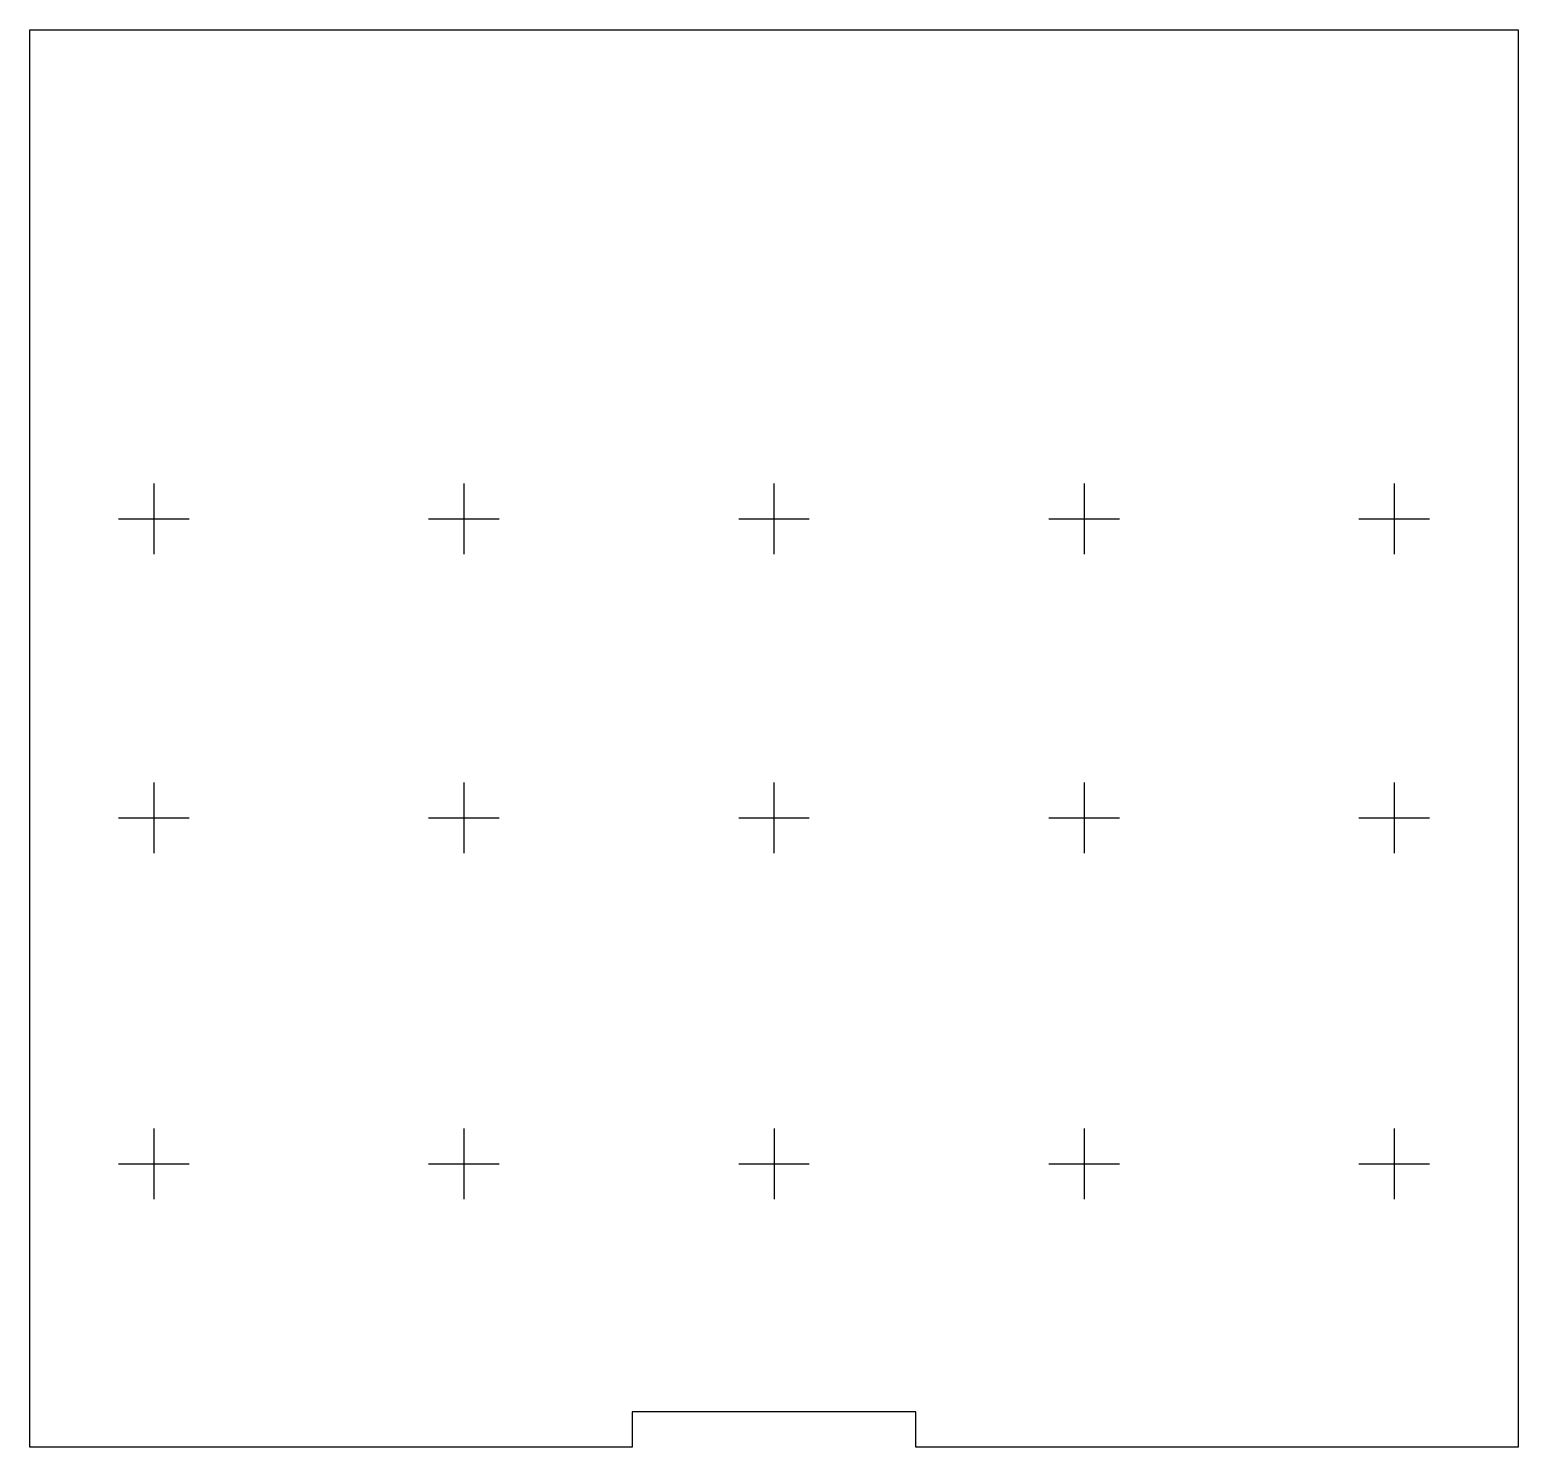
# Model space of a CAD drawing. Extents: x -75.3 to -33.3, y 76.4 to 116.4.
import ezdxf

# ---------------------------------------------------------------- set-up
doc = ezdxf.new("R2010")
doc.units = 0
doc.layers.add('LAYER_1', color=7, linetype='CONTINUOUS')
doc.layers.add('LED_CENTERS', color=7, linetype='CONTINUOUS')

msp = doc.modelspace()

# ---------------------------------------------------------------- linework, layer by layer
at = {"layer": 'LAYER_1'}
msp.add_lwpolyline([(-75.3175, 116.4357), (-33.3175, 116.4357), (-33.3175, 76.4357), (-50.3175, 76.4357), (-50.3175, 77.4356), (-58.3175, 77.4356), (-58.3175, 76.4357), (-75.3175, 76.4357), (-75.3175, 116.4357)], close=True, dxfattribs=at)
at = {"layer": 'LED_CENTERS'}
for points in [[(-71.8175, 103.6312), (-71.8175, 101.6402)], [(-63.0675, 103.6312), (-63.0675, 101.6402)], [(-54.3175, 103.6312), (-54.3175, 101.6402)], [(-45.5675, 103.6312), (-45.5675, 101.6402)], [(-36.8175, 103.6312), (-36.8175, 101.6402)], [(-72.813, 102.6365), (-70.822, 102.6349)], [(-64.063, 102.6365), (-62.072, 102.6349)], [(-55.313, 102.6365), (-53.322, 102.6349)], [(-46.563, 102.6365), (-44.572, 102.6349)], [(-37.813, 102.6365), (-35.822, 102.6349)], [(-71.8175, 95.1912), (-71.8175, 93.2002)], [(-63.0675, 95.1912), (-63.0675, 93.2002)], [(-54.3175, 95.1912), (-54.3175, 93.2002)], [(-45.5675, 95.1912), (-45.5675, 93.2002)], [(-36.8175, 95.1912), (-36.8175, 93.2002)], [(-72.813, 94.1965), (-70.822, 94.1949)], [(-64.063, 94.1965), (-62.072, 94.1949)], [(-55.313, 94.1965), (-53.322, 94.1949)], [(-46.563, 94.1965), (-44.572, 94.1949)], [(-37.813, 94.1965), (-35.822, 94.1949)], [(-71.8174, 85.4312), (-71.8174, 83.4402)], [(-63.0674, 85.4312), (-63.0674, 83.4402)], [(-54.3174, 85.4312), (-54.3174, 83.4402)], [(-45.5674, 85.4312), (-45.5674, 83.4402)], [(-36.8174, 85.4312), (-36.8174, 83.4402)], [(-72.8129, 84.4365), (-70.8219, 84.4349)], [(-64.0629, 84.4365), (-62.0719, 84.4349)], [(-55.3129, 84.4365), (-53.3219, 84.4349)], [(-46.5629, 84.4365), (-44.5719, 84.4349)], [(-37.8129, 84.4365), (-35.8219, 84.4349)]]:
    msp.add_lwpolyline(points, dxfattribs=at)

doc.saveas('drawing.dxf')
